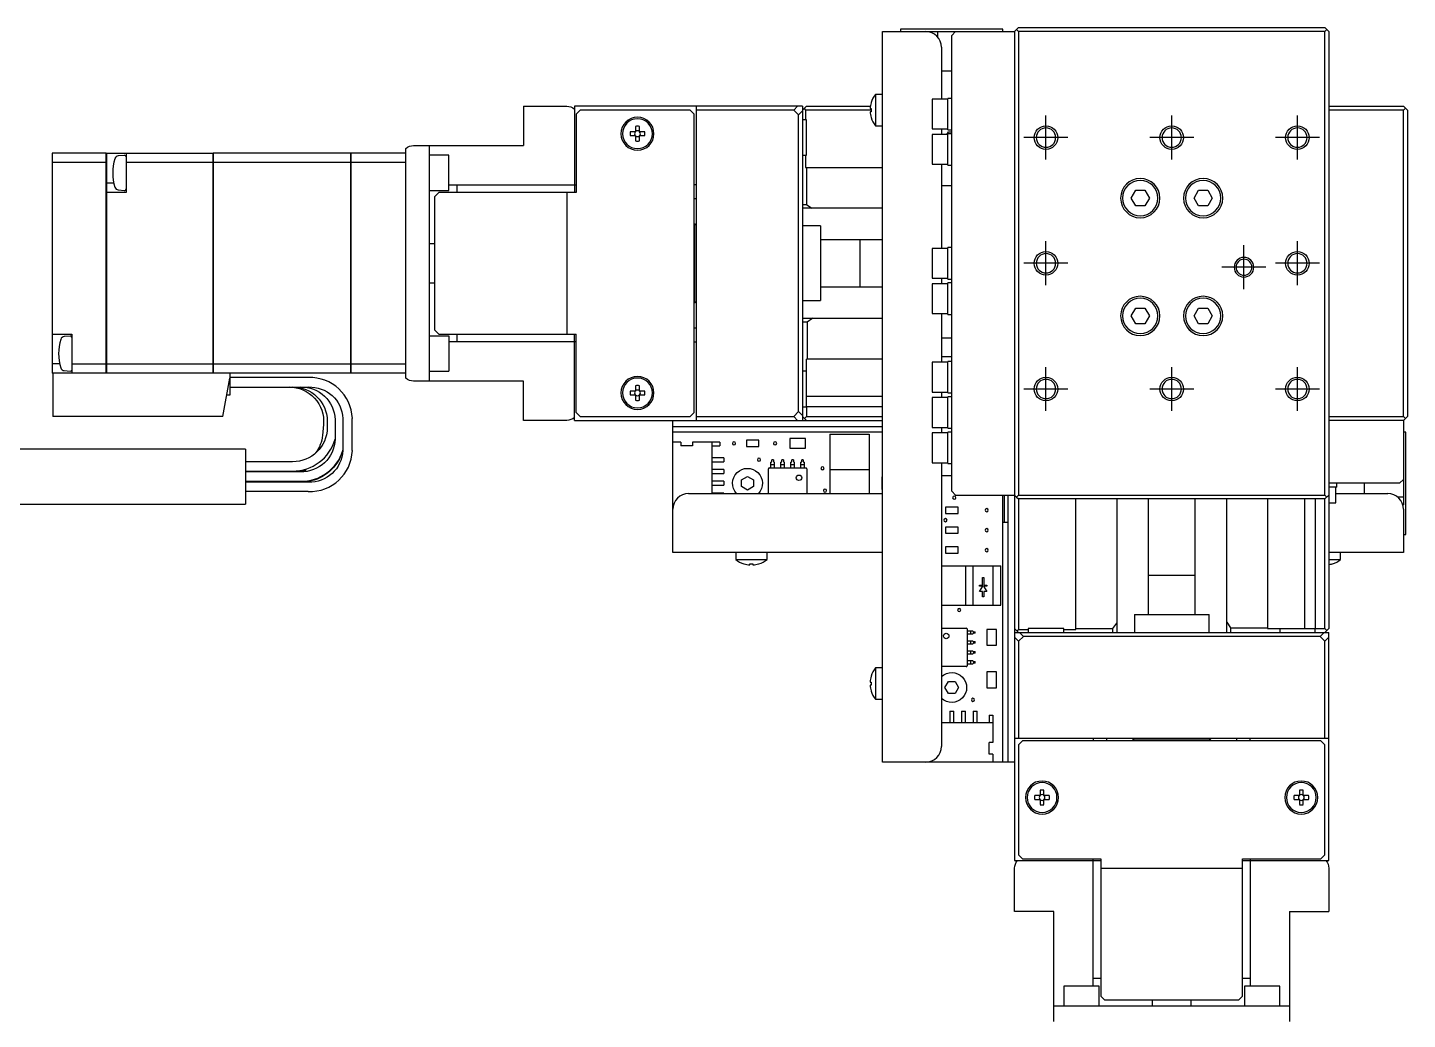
# Model space of a CAD drawing. Extents: x 0 to 695, y -8 to 427.
# Drawn here: x 137.6 to 313.3, y 208 to 334.2 of the extents above; entities that cross this region are included whole.
import ezdxf

# ---------------------------------------------------------------- set-up
doc = ezdxf.new("R2010")
doc.units = 0
doc.header["$LTSCALE"] = 0.5
doc.linetypes.add('CENTER', pattern=[50.8, 31.75, -6.35, 6.35, -6.35])
for name, color, linetype in [('MSM_CENTER', 1, 'CENTER'), ('MSM_CONTINUOUS', 7, 'CONTINUOUS'), ('MSM_NARROW', 5, 'CONTINUOUS')]:
    doc.layers.add(name, color=color, linetype=linetype)

msp = doc.modelspace()

# ---------------------------------------------------------------- linework, layer by layer
at = {"layer": 'MSM_CENTER'}
for p, q in [((267.27, 317.44), (267.27, 323.04)), ((283.27, 317.44), (283.27, 323.04)), ((299.27, 317.44), (299.27, 323.04)), ((270.07, 320.24), (264.47, 320.24)), ((286.07, 320.24), (280.47, 320.24)), ((302.07, 320.24), (296.47, 320.24)), ((267.27, 301.44), (267.27, 307.04)), ((292.47, 300.94), (292.47, 306.54)), ((299.27, 301.44), (299.27, 307.04)), ((270.07, 304.24), (264.47, 304.24)), ((302.07, 304.24), (296.47, 304.24)), ((295.27, 303.74), (289.67, 303.74)), ((267.27, 285.44), (267.27, 291.04)), ((283.27, 285.44), (283.27, 291.04)), ((299.27, 285.44), (299.27, 291.04)), ((270.07, 288.24), (264.47, 288.24)), ((286.07, 288.24), (280.47, 288.24)), ((302.07, 288.24), (296.47, 288.24))]:
    msp.add_line(p, q, dxfattribs=at)
at = {"layer": 'MSM_CONTINUOUS'}
for p, q in [((246.47, 240.74), (246.47, 333.74)), ((246.47, 333.74), (263.27, 333.74)), ((261.77, 334.04), (248.77, 334.04)), ((248.77, 334.04), (248.77, 333.74)), ((253.52, 333.01), (253.52, 333.74)), ((255.77, 333.74), (255.27, 333.24)), ((261.77, 333.74), (261.77, 334.04)), ((263.77, 334.24), (263.27, 333.74)), ((263.27, 333.74), (263.27, 228.24)), ((263.77, 333.74), (263.52, 333.99)), ((263.77, 334.24), (302.77, 334.24)), ((263.77, 333.74), (263.77, 274.74)), ((302.77, 333.74), (263.77, 333.74)), ((303.02, 333.99), (302.77, 334.24)), ((303.02, 333.99), (302.77, 333.74)), ((302.77, 274.74), (302.77, 333.74)), ((303.27, 333.74), (303.02, 333.99)), ((303.27, 333.74), (303.27, 257.74)), ((255.27, 275.24), (255.27, 333.24)), ((253.97, 331.74), (253.97, 325.14)), ((253.97, 328.74), (255.27, 328.74)), ((245.58, 325.74), (245.58, 321.74)), ((246.47, 325.74), (245.58, 325.74)), ((252.77, 325.14), (252.77, 321.34)), ((254.77, 325.14), (252.77, 325.14)), ((254.77, 321.24), (254.77, 325.24)), ((255.27, 325.24), (254.77, 325.24)), ((200.77, 324.24), (206.27, 324.24)), ((200.77, 324.24), (200.77, 319.24)), ((207.27, 324.24), (207.27, 313.24)), ((236.27, 324.24), (207.27, 324.24)), ((207.97, 323.74), (207.47, 323.24)), ((207.47, 323.24), (207.47, 313.24)), ((221.97, 323.74), (207.97, 323.74)), ((222.47, 323.24), (221.97, 323.74)), ((222.47, 285.24), (222.47, 323.24)), ((222.77, 284.24), (222.77, 324.24)), ((235.16, 323.74), (222.77, 323.74)), ((235.16, 323.74), (235.66, 324.24)), ((235.77, 323.13), (235.16, 323.74)), ((236.27, 323.63), (235.77, 323.13)), ((236.27, 324.24), (236.27, 284.24)), ((236.77, 324.24), (236.27, 323.74)), ((236.47, 323.94), (236.67, 323.74)), ((236.67, 323.74), (236.67, 322.49)), ((245.02, 323.74), (236.67, 323.74)), ((236.77, 324.24), (244.92, 324.24)), ((244.89, 323.94), (245.02, 323.94)), ((245.02, 323.54), (244.89, 323.54)), ((245.02, 324.69), (245.02, 324.67)), ((245.02, 323.94), (245.02, 323.54)), ((303.27, 324.24), (312.77, 324.24)), ((312.77, 323.74), (303.27, 323.74)), ((313.27, 323.74), (312.77, 324.24)), ((312.77, 323.74), (313.02, 323.99)), ((312.77, 284.74), (312.77, 323.74)), ((313.27, 323.74), (313.27, 284.74)), ((215.03, 321.66), (215.03, 320.98)), ((215.51, 320.98), (215.51, 321.66)), ((235.77, 285.36), (235.77, 323.13)), ((236.77, 322.49), (236.27, 322.49)), ((236.77, 317.99), (236.77, 322.49)), ((245.02, 322.82), (245.02, 322.79)), ((245.58, 321.74), (246.47, 321.74)), ((215.03, 320.98), (214.35, 320.98)), ((214.35, 320.5), (215.03, 320.5)), ((215.03, 320.5), (215.03, 319.83)), ((216.19, 320.98), (215.51, 320.98)), ((215.51, 319.83), (215.51, 320.5)), ((215.51, 320.5), (216.19, 320.5)), ((252.77, 321.34), (254.77, 321.34)), ((252.77, 320.64), (252.77, 316.84)), ((254.77, 320.64), (252.77, 320.64)), ((253.97, 321.34), (253.97, 320.64)), ((254.64, 320.64), (254.84, 320.99)), ((254.77, 321.24), (255.27, 321.24)), ((254.77, 316.74), (254.77, 320.74)), ((255.27, 320.74), (254.77, 320.74)), ((254.84, 320.99), (255.27, 320.99)), ((147.66, 318.24), (140.77, 318.24)), ((140.77, 318.24), (140.77, 290.24)), ((147.66, 290.24), (147.66, 318.24)), ((147.67, 318.23), (147.66, 318.23)), ((147.67, 318.24), (147.67, 290.24)), ((147.67, 318.24), (161.27, 318.24)), ((149.96, 317.98), (149.19, 317.91)), ((150.17, 318.24), (150.17, 313.24)), ((161.27, 290.24), (161.27, 318.24)), ((161.27, 318.23), (161.28, 318.23)), ((161.28, 318.24), (161.28, 290.24)), ((178.77, 318.24), (161.28, 318.24)), ((178.77, 290.24), (178.77, 318.24)), ((178.77, 318.23), (178.78, 318.23)), ((178.78, 318.24), (178.78, 290.24)), ((185.77, 318.24), (178.78, 318.24)), ((185.77, 289.63), (185.77, 318.86)), ((186.77, 319.24), (200.77, 319.24)), ((188.77, 319.24), (188.77, 289.24)), ((191.27, 317.99), (188.77, 317.99)), ((191.27, 313.49), (191.27, 317.99)), ((236.27, 317.99), (236.77, 317.99)), ((236.67, 317.99), (236.67, 316.44)), ((147.66, 317.09), (140.77, 317.09)), ((147.67, 317.08), (147.66, 317.08)), ((161.27, 317.09), (150.17, 317.09)), ((161.27, 317.08), (161.28, 317.08)), ((178.77, 317.09), (161.28, 317.09)), ((178.77, 317.08), (178.78, 317.08)), ((185.77, 317.09), (178.78, 317.09)), ((236.67, 316.44), (246.47, 316.44)), ((236.77, 316.44), (236.77, 311.74)), ((252.77, 316.84), (254.77, 316.84)), ((253.97, 316.84), (253.97, 306.14)), ((254.77, 316.74), (255.27, 316.74)), ((147.67, 314.49), (148.6, 314.49)), ((150.17, 313.24), (147.67, 313.24)), ((149.19, 313.58), (149.96, 313.51)), ((188.77, 313.49), (191.27, 313.49)), ((189.97, 313.24), (189.47, 312.74)), ((189.47, 295.74), (189.47, 312.74)), ((207.47, 313.24), (189.97, 313.24)), ((191.27, 314.24), (207.47, 314.24)), ((192.27, 314.24), (192.27, 313.24)), ((206.27, 313.24), (206.27, 295.24)), ((222.77, 314.24), (222.47, 314.24)), ((253.97, 314.14), (255.27, 314.14)), ((278.12, 312.54), (278.7, 313.54)), ((278.7, 313.54), (279.85, 313.54)), ((279.85, 313.54), (280.43, 312.54)), ((286.12, 312.54), (286.7, 313.54)), ((286.7, 313.54), (287.85, 313.54)), ((287.85, 313.54), (288.43, 312.54)), ((222.47, 312.49), (222.77, 312.49)), ((236.27, 311.74), (236.77, 311.74)), ((246.47, 311.24), (236.27, 311.24)), ((236.77, 311.74), (237.48, 311.24)), ((278.7, 311.54), (278.12, 312.54)), ((279.85, 311.54), (278.7, 311.54)), ((280.43, 312.54), (279.85, 311.54)), ((286.7, 311.54), (286.12, 312.54)), ((287.85, 311.54), (286.7, 311.54)), ((288.43, 312.54), (287.85, 311.54)), ((222.57, 309.24), (222.47, 309.24)), ((222.57, 299.24), (222.57, 309.24)), ((222.77, 309.04), (222.57, 309.24)), ((238.57, 308.99), (236.27, 308.99)), ((238.57, 308.99), (238.57, 299.49)), ((189.47, 306.74), (188.77, 306.74)), ((246.47, 307.24), (238.57, 307.24)), ((243.57, 307.24), (243.57, 301.24)), ((252.77, 306.14), (252.77, 302.34)), ((254.77, 306.14), (252.77, 306.14)), ((254.77, 302.24), (254.77, 306.24)), ((255.27, 306.24), (254.77, 306.24)), ((252.77, 302.34), (254.77, 302.34)), ((253.97, 302.34), (253.97, 301.64)), ((254.77, 302.24), (255.27, 302.24)), ((188.77, 301.74), (189.47, 301.74)), ((238.57, 301.24), (246.47, 301.24)), ((252.77, 301.64), (252.77, 297.84)), ((254.77, 301.64), (252.77, 301.64)), ((254.77, 297.74), (254.77, 301.74)), ((255.27, 301.74), (254.77, 301.74)), ((222.47, 299.24), (222.57, 299.24)), ((222.57, 299.24), (222.77, 299.44)), ((236.27, 299.49), (238.57, 299.49)), ((236.27, 297.24), (246.47, 297.24)), ((237.58, 297.24), (236.87, 296.74)), ((252.77, 297.84), (254.77, 297.84)), ((253.97, 297.84), (253.97, 291.64)), ((254.77, 297.74), (255.27, 297.74)), ((278.12, 297.54), (278.7, 298.54)), ((278.7, 296.54), (278.12, 297.54)), ((278.7, 298.54), (279.85, 298.54)), ((279.85, 298.54), (280.43, 297.54)), ((280.43, 297.54), (279.85, 296.54)), ((286.12, 297.54), (286.7, 298.54)), ((286.7, 296.54), (286.12, 297.54)), ((286.7, 298.54), (287.85, 298.54)), ((287.85, 298.54), (288.43, 297.54)), ((288.43, 297.54), (287.85, 296.54)), ((140.77, 295.24), (143.27, 295.24)), ((143.27, 295.24), (143.27, 290.24)), ((189.47, 295.74), (189.97, 295.24)), ((189.97, 295.24), (207.47, 295.24)), ((192.27, 295.24), (192.27, 294.24)), ((207.27, 284.24), (207.27, 295.24)), ((207.47, 285.24), (207.47, 295.24)), ((222.77, 295.99), (222.47, 295.99)), ((236.87, 296.74), (236.27, 296.74)), ((236.87, 296.74), (236.87, 292.04)), ((279.85, 296.54), (278.7, 296.54)), ((287.85, 296.54), (286.7, 296.54)), ((143.07, 294.98), (142.3, 294.91)), ((188.77, 294.99), (191.27, 294.99)), ((191.27, 294.99), (191.27, 290.49)), ((207.47, 294.24), (191.27, 294.24)), ((222.47, 294.24), (222.77, 294.24)), ((253.97, 294.74), (255.27, 294.74)), ((236.77, 285.99), (236.77, 292.04)), ((246.47, 292.04), (236.77, 292.04)), ((252.77, 291.64), (252.77, 287.84)), ((254.77, 291.64), (252.77, 291.64)), ((255.27, 292.34), (253.97, 292.34)), ((254.77, 287.74), (254.77, 291.74)), ((255.27, 291.74), (254.77, 291.74)), ((140.77, 291.49), (141.71, 291.49)), ((178.77, 290.24), (140.77, 290.24)), ((140.87, 290.24), (140.87, 284.74)), ((142.3, 290.58), (143.07, 290.51)), ((147.66, 291.4), (143.27, 291.4)), ((147.67, 291.4), (147.66, 291.4)), ((147.67, 290.25), (147.66, 290.25)), ((161.27, 291.4), (147.67, 291.4)), ((161.27, 291.4), (161.28, 291.4)), ((161.27, 290.25), (161.28, 290.25)), ((178.77, 291.4), (161.28, 291.4)), ((163.37, 290.24), (163.37, 287.44)), ((178.77, 291.4), (178.78, 291.4)), ((178.77, 290.25), (178.78, 290.25)), ((185.77, 291.4), (178.78, 291.4)), ((185.77, 291.4), (178.78, 291.4)), ((185.77, 290.24), (178.78, 290.24)), ((188.77, 290.49), (191.27, 290.49)), ((236.77, 290.49), (236.27, 290.49)), ((162.51, 284.74), (163.37, 289.64)), ((173.37, 289.69), (163.37, 289.69)), ((163.37, 288.49), (173.37, 288.49)), ((200.77, 289.24), (186.77, 289.24)), ((200.77, 284.24), (200.77, 289.24)), ((215.03, 288.66), (215.03, 287.98)), ((215.51, 287.98), (215.51, 288.66)), ((163.37, 287.44), (162.99, 287.44)), ((215.03, 287.98), (214.35, 287.98)), ((214.35, 287.5), (215.03, 287.5)), ((215.03, 287.5), (215.03, 286.83)), ((216.19, 287.98), (215.51, 287.98)), ((215.51, 286.83), (215.51, 287.5)), ((215.51, 287.5), (216.19, 287.5)), ((236.77, 287.31), (246.47, 287.31)), ((252.77, 287.84), (254.77, 287.84)), ((252.77, 287.14), (252.77, 283.34)), ((254.77, 287.14), (252.77, 287.14)), ((253.97, 287.84), (253.97, 287.14)), ((254.77, 287.74), (255.27, 287.74)), ((254.77, 283.24), (254.77, 287.24)), ((255.27, 287.24), (254.77, 287.24)), ((162.51, 284.74), (140.87, 284.74)), ((207.97, 284.74), (207.47, 285.24)), ((207.97, 284.74), (221.97, 284.74)), ((221.97, 284.74), (222.47, 285.24)), ((222.77, 284.74), (235.16, 284.74)), ((235.16, 284.74), (235.77, 285.36)), ((235.66, 284.24), (235.16, 284.74)), ((235.77, 285.36), (236.27, 284.86)), ((236.27, 285.99), (236.77, 285.99)), ((236.27, 284.74), (236.77, 284.24)), ((236.77, 284.74), (236.52, 284.49)), ((236.77, 285.98), (236.77, 284.74)), ((246.47, 285.98), (236.77, 285.98)), ((236.77, 284.74), (246.47, 284.74)), ((303.27, 284.74), (312.77, 284.74)), ((312.77, 284.24), (313.27, 284.74)), ((313.02, 284.49), (312.77, 284.74)), ((175.3, 283.73), (175.18, 282.34)), ((175.77, 284.18), (175.77, 283.31)), ((176.77, 284.33), (176.77, 281.86)), ((177.77, 284.49), (177.77, 280.4)), ((178.97, 280.4), (178.97, 284.49)), ((206.27, 284.24), (200.77, 284.24)), ((207.27, 284.24), (246.47, 284.24)), ((219.77, 267.44), (219.77, 284.24)), ((246.47, 283.44), (219.77, 283.44)), ((252.77, 283.34), (254.77, 283.34)), ((253.97, 283.34), (253.97, 282.64)), ((254.77, 283.24), (255.27, 283.24)), ((312.77, 284.24), (303.27, 284.24)), ((312.77, 284.24), (312.77, 273.49)), ((246.47, 282.74), (219.77, 282.74)), ((220.77, 281.49), (219.77, 281.49)), ((220.77, 281.49), (220.77, 280.99)), ((222.27, 281.49), (222.27, 280.99)), ((225.77, 281.49), (222.27, 281.49)), ((224.77, 274.94), (224.77, 281.49)), ((225.77, 281.49), (225.77, 280.99)), ((229.13, 281.72), (229.13, 280.92)), ((230.73, 281.72), (229.13, 281.72)), ((230.73, 280.92), (230.73, 281.72)), ((236.65, 281.95), (234.65, 281.95)), ((234.65, 281.95), (234.65, 280.7)), ((236.65, 280.7), (236.65, 281.95)), ((239.77, 282.49), (244.77, 282.49)), ((239.77, 282.49), (239.77, 274.94)), ((244.77, 282.49), (244.77, 274.94)), ((252.77, 282.64), (252.77, 278.84)), ((254.77, 282.64), (252.77, 282.64)), ((254.77, 278.74), (254.77, 282.74)), ((255.27, 282.74), (254.77, 282.74)), ((313.07, 282.74), (312.77, 282.74)), ((313.07, 269.74), (313.07, 282.74)), ((165.37, 280.59), (115.37, 280.59)), ((165.37, 280.59), (165.37, 273.59)), ((177.76, 280.4), (177.77, 280.44)), ((222.27, 280.99), (220.77, 280.99)), ((224.77, 280.99), (225.77, 280.99)), ((226.27, 279.49), (224.77, 279.49)), ((226.27, 279.49), (226.27, 278.99)), ((229.13, 280.92), (230.73, 280.92)), ((234.65, 280.7), (236.65, 280.7)), ((171.37, 278.99), (165.37, 278.99)), ((165.37, 277.79), (172.37, 277.79)), ((172.37, 277.69), (165.37, 277.69)), ((173.08, 277.85), (171.87, 277.69)), ((172.37, 277.79), (173.08, 277.85)), ((173.08, 277.85), (173.11, 277.85)), ((173.11, 277.85), (173.08, 277.85)), ((224.77, 278.99), (226.27, 278.99)), ((226.27, 277.99), (224.77, 277.99)), ((226.27, 277.99), (226.27, 277.49)), ((231.93, 274.94), (231.93, 278.09)), ((232.03, 278.19), (236.73, 278.19)), ((232.26, 278.93), (232.37, 278.99)), ((232.26, 278.19), (232.26, 278.93)), ((232.26, 278.63), (232.69, 278.63)), ((232.37, 278.99), (232.37, 279.24)), ((232.57, 279.24), (232.37, 279.24)), ((232.57, 279.24), (232.57, 278.99)), ((232.57, 278.99), (232.69, 278.93)), ((232.69, 278.93), (232.69, 278.19)), ((233.53, 278.93), (233.64, 278.99)), ((233.53, 278.19), (233.53, 278.93)), ((233.53, 278.63), (233.96, 278.63)), ((233.64, 278.99), (233.64, 279.24)), ((233.84, 279.24), (233.64, 279.24)), ((233.84, 279.24), (233.84, 278.99)), ((233.84, 278.99), (233.96, 278.93)), ((233.96, 278.93), (233.96, 278.19)), ((234.8, 278.93), (234.91, 278.99)), ((234.8, 278.19), (234.8, 278.93)), ((234.8, 278.63), (235.23, 278.63)), ((234.91, 278.99), (234.91, 279.24)), ((235.11, 279.24), (234.91, 279.24)), ((235.11, 279.24), (235.11, 278.99)), ((235.11, 278.99), (235.23, 278.93)), ((235.23, 278.93), (235.23, 278.19)), ((236.07, 278.93), (236.18, 278.99)), ((236.07, 278.19), (236.07, 278.93)), ((236.07, 278.63), (236.5, 278.63)), ((236.38, 279.24), (236.18, 279.24)), ((236.18, 278.99), (236.18, 279.24)), ((236.38, 279.24), (236.38, 278.99)), ((236.38, 278.99), (236.5, 278.93)), ((236.5, 278.93), (236.5, 278.19)), ((236.83, 278.09), (236.83, 274.94)), ((239.77, 277.99), (244.77, 277.99)), ((252.77, 278.84), (254.77, 278.84)), ((253.97, 278.84), (253.97, 242.74)), ((254.77, 278.74), (255.27, 278.74)), ((165.37, 276.49), (172.37, 276.49)), ((173.37, 276.39), (165.37, 276.39)), ((224.77, 277.49), (226.27, 277.49)), ((226.27, 276.49), (224.77, 276.49)), ((224.77, 275.99), (226.27, 275.99)), ((226.27, 276.49), (226.27, 275.99)), ((228.52, 276.68), (229.27, 277.11)), ((228.52, 275.81), (228.52, 276.68)), ((229.27, 275.38), (228.52, 275.81)), ((229.27, 277.11), (230.02, 276.68)), ((230.02, 275.81), (229.27, 275.38)), ((230.02, 276.68), (230.02, 275.81)), ((246.36, 277.04), (246.36, 275.44)), ((246.47, 277.04), (246.36, 277.04)), ((253.97, 277.24), (255.27, 277.24)), ((312.27, 276.24), (303.27, 276.24)), ((304.27, 275.74), (303.27, 275.74)), ((304.17, 273.74), (304.17, 275.74)), ((304.27, 275.74), (304.27, 276.24)), ((307.77, 276.24), (307.77, 274.94)), ((312.27, 276.24), (312.77, 276.74)), ((173.37, 275.19), (165.37, 275.19)), ((221.77, 274.94), (246.47, 274.94)), ((226.27, 274.99), (224.77, 274.99)), ((226.27, 274.99), (226.27, 274.94)), ((246.36, 275.44), (246.47, 275.44)), ((255.27, 275.24), (255.77, 274.74)), ((255.77, 274.74), (263.27, 274.74)), ((261.77, 240.74), (261.77, 274.74)), ((261.97, 271.24), (261.97, 274.74)), ((262.47, 240.74), (262.47, 274.74)), ((263.27, 274.74), (263.52, 274.49)), ((263.52, 274.49), (263.77, 274.74)), ((263.52, 274.49), (263.77, 274.24)), ((263.77, 274.74), (302.77, 274.74)), ((263.77, 274.24), (263.77, 257.64)), ((302.77, 274.24), (263.77, 274.24)), ((271.07, 257.64), (271.07, 274.24)), ((276.27, 274.24), (276.27, 257.24)), ((280.27, 274.24), (280.27, 259.54)), ((286.27, 259.54), (286.27, 274.24)), ((290.27, 257.24), (290.27, 274.24)), ((295.47, 274.24), (295.47, 257.74)), ((300.21, 257.74), (300.21, 274.24)), ((301.53, 274.24), (301.53, 257.74)), ((302.77, 274.74), (303.02, 274.49)), ((302.77, 274.24), (303.27, 274.74)), ((302.77, 257.74), (302.77, 274.24)), ((304.17, 274.94), (310.77, 274.94)), ((312.77, 274.49), (312.04, 274.49)), ((115.37, 273.59), (165.37, 273.59)), ((254.47, 273.21), (254.47, 272.41)), ((256.07, 273.21), (254.47, 273.21)), ((254.47, 272.41), (256.07, 272.41)), ((256.07, 272.41), (256.07, 273.21)), ((303.27, 273.74), (304.17, 273.74)), ((312.7, 273.49), (312.77, 273.49)), ((312.77, 272.94), (312.77, 267.44)), ((256.07, 270.67), (254.47, 270.67)), ((254.47, 270.67), (254.47, 269.87)), ((256.07, 269.87), (256.07, 270.67)), ((262.47, 271.24), (261.77, 271.24)), ((254.47, 269.87), (256.07, 269.87)), ((312.77, 269.74), (313.07, 269.74)), ((246.47, 267.44), (219.77, 267.44)), ((227.77, 267.44), (227.77, 266.55)), ((231.77, 266.55), (231.77, 267.44)), ((256.07, 268.13), (254.47, 268.13)), ((254.47, 268.13), (254.47, 267.33)), ((254.47, 267.33), (256.07, 267.33)), ((256.07, 267.33), (256.07, 268.13)), ((312.77, 267.44), (303.27, 267.44)), ((304.77, 266.55), (304.77, 267.44)), ((227.77, 266.55), (231.77, 266.55)), ((228.82, 265.99), (228.84, 265.99)), ((229.57, 265.99), (229.97, 265.99)), ((229.57, 265.86), (229.57, 265.99)), ((229.97, 265.99), (229.97, 265.86)), ((230.7, 265.99), (230.72, 265.99)), ((253.97, 265.74), (261.52, 265.74)), ((257.02, 265.74), (257.02, 260.74)), ((258.02, 260.74), (258.02, 265.74)), ((260.52, 265.74), (260.52, 260.74)), ((261.52, 260.74), (261.52, 265.74)), ((303.27, 266.55), (304.77, 266.55)), ((303.7, 265.99), (303.72, 265.99)), ((259.2, 263.29), (259.2, 264.24)), ((259.2, 264.24), (259.35, 264.24)), ((259.35, 264.24), (259.35, 263.29)), ((280.27, 264.54), (286.27, 264.54)), ((258.82, 263.14), (258.82, 263.29)), ((258.82, 263.29), (259.2, 263.29)), ((258.82, 262.47), (259.22, 263.14)), ((259.22, 263.14), (258.82, 263.14)), ((259.2, 262.47), (258.82, 262.47)), ((259.2, 261.77), (259.2, 262.47)), ((259.35, 261.77), (259.2, 261.77)), ((259.72, 263.14), (259.33, 263.14)), ((259.33, 263.14), (259.72, 262.47)), ((259.35, 263.29), (259.72, 263.29)), ((259.72, 262.47), (259.35, 262.47)), ((259.35, 262.47), (259.35, 261.77)), ((259.72, 263.29), (259.72, 263.14)), ((253.97, 260.74), (261.52, 260.74)), ((275.77, 257.74), (276.27, 258.45)), ((278.52, 259.54), (288.02, 259.54)), ((278.52, 259.54), (278.52, 257.24)), ((288.02, 257.24), (288.02, 259.54)), ((290.27, 258.55), (290.77, 257.84)), ((253.97, 257.8), (257.12, 257.8)), ((257.22, 257.7), (257.22, 253)), ((257.22, 257.47), (257.96, 257.47)), ((257.96, 257.04), (257.22, 257.04)), ((257.66, 257.47), (257.66, 257.04)), ((257.96, 257.47), (258.02, 257.35)), ((258.02, 257.15), (257.96, 257.04)), ((258.02, 257.35), (258.27, 257.35)), ((258.27, 257.15), (258.02, 257.15)), ((258.27, 257.15), (258.27, 257.35)), ((260.98, 257.62), (259.73, 257.62)), ((259.73, 257.62), (259.73, 255.62)), ((260.98, 255.62), (260.98, 257.62)), ((263.27, 257.74), (263.57, 257.44)), ((263.27, 257.24), (303.27, 257.24)), ((263.77, 256.13), (263.27, 256.63)), ((263.57, 257.44), (263.77, 257.64)), ((263.57, 257.44), (263.77, 257.24)), ((263.77, 257.64), (265.02, 257.64)), ((264.39, 256.74), (263.77, 256.13)), ((263.89, 257.24), (264.39, 256.74)), ((302.16, 256.74), (264.39, 256.74)), ((269.52, 257.74), (265.02, 257.74)), ((265.02, 257.74), (265.02, 257.24)), ((269.52, 257.24), (269.52, 257.74)), ((269.52, 257.64), (271.07, 257.64)), ((271.07, 257.74), (275.77, 257.74)), ((275.77, 257.24), (275.77, 257.74)), ((290.77, 257.84), (290.77, 257.24)), ((290.77, 257.84), (295.47, 257.84)), ((295.47, 257.74), (301.52, 257.74)), ((297.02, 257.74), (297.02, 257.24)), ((301.52, 257.24), (301.52, 257.74)), ((301.53, 257.74), (302.77, 257.74)), ((302.16, 256.74), (302.66, 257.24)), ((302.77, 256.13), (302.16, 256.74)), ((302.77, 257.74), (303.02, 257.49)), ((302.77, 257.24), (303.27, 257.74)), ((303.27, 256.63), (302.77, 256.13)), ((303.27, 228.24), (303.27, 257.24)), ((257.22, 256.2), (257.96, 256.2)), ((257.96, 255.77), (257.22, 255.77)), ((257.22, 254.93), (257.96, 254.93)), ((257.66, 256.2), (257.66, 255.77)), ((257.66, 254.93), (257.66, 254.5)), ((257.96, 256.2), (258.02, 256.08)), ((258.02, 255.88), (257.96, 255.77)), ((257.96, 254.93), (258.02, 254.81)), ((258.02, 256.08), (258.27, 256.08)), ((258.27, 255.88), (258.02, 255.88)), ((258.02, 254.81), (258.27, 254.81)), ((258.27, 255.88), (258.27, 256.08)), ((258.27, 254.61), (258.27, 254.81)), ((259.73, 255.62), (260.98, 255.62)), ((263.77, 256.13), (263.77, 243.74)), ((302.77, 243.74), (302.77, 256.13)), ((257.96, 254.5), (257.22, 254.5)), ((257.22, 253.66), (257.96, 253.66)), ((257.96, 253.23), (257.22, 253.23)), ((257.66, 253.66), (257.66, 253.23)), ((258.02, 254.61), (257.96, 254.5)), ((257.96, 253.66), (258.02, 253.54)), ((258.02, 253.34), (257.96, 253.23)), ((258.27, 254.61), (258.02, 254.61)), ((258.02, 253.54), (258.27, 253.54)), ((258.27, 253.34), (258.02, 253.34)), ((258.27, 253.34), (258.27, 253.54)), ((245.02, 251.69), (245.02, 251.67)), ((245.58, 252.74), (245.58, 248.74)), ((246.47, 252.74), (245.58, 252.74)), ((257.12, 252.9), (253.97, 252.9)), ((260.98, 252.22), (259.73, 252.22)), ((259.73, 252.22), (259.73, 250.22)), ((260.98, 250.22), (260.98, 252.22)), ((244.89, 250.94), (245.02, 250.94)), ((245.02, 250.54), (244.89, 250.54)), ((245.02, 250.94), (245.02, 250.54)), ((245.02, 249.82), (245.02, 249.79)), ((254.41, 250.24), (254.84, 250.99)), ((254.84, 249.49), (254.41, 250.24)), ((254.84, 250.99), (255.71, 250.99)), ((255.71, 249.49), (254.84, 249.49)), ((255.71, 250.99), (256.14, 250.24)), ((256.14, 250.24), (255.71, 249.49)), ((259.73, 250.22), (260.98, 250.22)), ((245.58, 248.74), (246.47, 248.74)), ((253.97, 247.24), (254.02, 247.24)), ((254.02, 245.74), (254.02, 247.24)), ((255.02, 247.24), (255.52, 247.24)), ((255.02, 247.24), (255.02, 245.74)), ((255.52, 245.74), (255.52, 247.24)), ((256.52, 247.24), (257.02, 247.24)), ((256.52, 247.24), (256.52, 245.74)), ((257.02, 245.74), (257.02, 247.24)), ((258.02, 247.24), (258.52, 247.24)), ((258.02, 247.24), (258.02, 245.74)), ((258.52, 245.74), (258.52, 247.24)), ((260.02, 246.74), (260.52, 246.74)), ((260.02, 246.74), (260.02, 245.74)), ((260.52, 246.74), (260.52, 243.24)), ((260.52, 245.74), (253.97, 245.74)), ((260.52, 243.24), (260.02, 243.24)), ((260.02, 241.74), (260.02, 243.24)), ((303.27, 243.74), (263.27, 243.74)), ((264.27, 243.44), (263.77, 242.94)), ((263.77, 242.94), (263.77, 228.94)), ((302.27, 243.44), (264.27, 243.44)), ((273.27, 243.74), (273.27, 243.44)), ((275.02, 243.44), (275.02, 243.74)), ((278.47, 243.74), (278.27, 243.54)), ((288.27, 243.54), (278.27, 243.54)), ((278.27, 243.54), (278.27, 243.44)), ((288.27, 243.54), (288.07, 243.74)), ((288.27, 243.44), (288.27, 243.54)), ((291.52, 243.74), (291.52, 243.44)), ((293.27, 243.44), (293.27, 243.74)), ((302.77, 242.94), (302.27, 243.44)), ((302.77, 228.94), (302.77, 242.94)), ((263.27, 240.74), (246.47, 240.74)), ((260.52, 241.74), (260.02, 241.74)), ((260.52, 241.74), (260.52, 240.74)), ((266.53, 237.16), (266.53, 236.48)), ((267.01, 236.48), (267.01, 237.16)), ((299.53, 237.16), (299.53, 236.48)), ((300.01, 236.48), (300.01, 237.16)), ((266.53, 236.48), (265.85, 236.48)), ((265.85, 236), (266.53, 236)), ((266.53, 236), (266.53, 235.33)), ((267.69, 236.48), (267.01, 236.48)), ((267.01, 236), (267.69, 236)), ((267.01, 235.33), (267.01, 236)), ((299.53, 236.48), (298.85, 236.48)), ((298.85, 236), (299.53, 236)), ((299.53, 236), (299.53, 235.33)), ((300.69, 236.48), (300.01, 236.48)), ((300.01, 235.33), (300.01, 236)), ((300.01, 236), (300.69, 236)), ((263.77, 228.94), (264.27, 228.44)), ((264.27, 228.44), (274.27, 228.44)), ((273.27, 212.24), (273.27, 228.44)), ((274.27, 228.44), (274.27, 210.94)), ((292.27, 210.94), (292.27, 228.44)), ((292.27, 228.44), (302.27, 228.44)), ((293.27, 228.44), (293.27, 212.24)), ((302.27, 228.44), (302.77, 228.94)), ((263.27, 228.24), (274.27, 228.24)), ((263.27, 221.74), (263.27, 227.24)), ((274.27, 227.24), (292.27, 227.24)), ((292.27, 228.24), (303.27, 228.24)), ((303.27, 227.24), (303.27, 221.74)), ((268.27, 221.74), (263.27, 221.74)), ((268.27, 207.74), (268.27, 221.74)), ((298.27, 221.74), (298.27, 207.74)), ((298.27, 221.74), (303.27, 221.74)), ((273.27, 213.24), (274.27, 213.24)), ((292.27, 213.24), (293.27, 213.24)), ((274.02, 212.24), (269.52, 212.24)), ((269.52, 212.24), (269.52, 209.74)), ((274.02, 209.74), (274.02, 212.24)), ((274.27, 210.94), (274.77, 210.44)), ((291.77, 210.44), (292.27, 210.94)), ((297.02, 212.24), (292.52, 212.24)), ((292.52, 212.24), (292.52, 209.74)), ((297.02, 209.74), (297.02, 212.24)), ((268.27, 209.74), (298.27, 209.74)), ((291.77, 210.44), (274.77, 210.44)), ((280.77, 210.44), (280.77, 209.74)), ((285.77, 209.74), (285.77, 210.44))]:
    msp.add_line(p, q, dxfattribs=at)
at = {"layer": 'MSM_CONTINUOUS', "extrusion": (0, 0, -1)}
for centre, radius in [((-215.27, 320.74), 2.1), ((-215.27, 320.74), 1.9), ((-267.27, 320.24), 1.23), ((-283.27, 320.24), 1.23), ((-299.27, 320.24), 1.23), ((-279.27, 312.54), 2.5), ((-279.27, 312.54), 2.25), ((-287.27, 312.54), 2.5), ((-287.27, 312.54), 2.25), ((-267.27, 304.24), 1.23), ((-292.47, 303.74), 1.01), ((-299.27, 304.24), 1.23), ((-279.27, 297.54), 2.5), ((-279.27, 297.54), 2.25), ((-287.27, 297.54), 2.5), ((-287.27, 297.54), 2.25), ((-215.27, 287.74), 2.1), ((-215.27, 287.74), 1.9), ((-267.27, 288.24), 1.23), ((-283.27, 288.24), 1.23), ((-299.27, 288.24), 1.23), ((-227.55, 281.32), 0.2), ((-232.79, 281.32), 0.2), ((-230.73, 279.24), 0.2), ((-238.82, 278.14), 0.2), ((-239.14, 275.3), 0.2), ((-255.59, 274.4), 0.2), ((-259.72, 272.81), 0.2), ((-254.47, 271.54), 0.2), ((-259.72, 270.27), 0.2), ((-259.72, 267.73), 0.2), ((-256.22, 260.11), 0.2), ((-257.97, 248.68), 0.2), ((-266.77, 236.24), 2.1), ((-266.77, 236.24), 1.9), ((-299.77, 236.24), 2.1), ((-299.77, 236.24), 1.9)]:
    msp.add_circle(centre, radius, dxfattribs=at)
at = {"layer": 'MSM_CONTINUOUS'}
for centre in [(235.83, 276.94), (254.57, 256.8)]:
    msp.add_circle(centre, 0.35, dxfattribs=at)
for centre, radius, start, end in [((251.97, 331.74), 2, 0, 90), ((248.07, 323.74), 3.2, 141.3178, 162.73), ((248.07, 323.74), 3.19, 163.0947, 176.4096), ((248.07, 323.74), 3.19, 183.5904, 196.9053), ((215.27, 320.74), 0.95, 75.3667, 104.6333), ((248.07, 323.74), 3.2, 197.27, 218.6822), ((215.27, 320.74), 0.95, 165.3667, 194.6333), ((215.27, 320.74), 0.365, 138.8496, 221.1504), ((215.27, 320.74), 0.365, 48.8496, 131.1504), ((215.27, 320.74), 0.365, 228.8496, 311.1504), ((215.27, 320.74), 0.95, 255.3667, 284.6333), ((215.27, 320.74), 0.365, 318.8496, 41.1504), ((215.27, 320.74), 0.95, 345.3667, 14.6333), ((149.23, 317.41), 0.5, 95, 162.3708), ((149.97, 317.78), 0.2, 0, 95), ((154.47, 315.74), 6, 162.3708, 197.6292), ((149.23, 314.08), 0.5, 197.6292, 265), ((149.97, 313.71), 0.2, 265, 360), ((147.58, 292.74), 6, 162.3708, 197.6292), ((142.34, 294.41), 0.5, 95, 162.3708), ((143.08, 294.78), 0.2, 18.1949, 95), ((142.34, 291.08), 0.5, 197.6292, 265), ((143.08, 290.71), 0.2, 265, 341.8051), ((173.57, 284.29), 5.41, 2.1863, 92.0343), ((215.27, 287.74), 0.95, 75.3667, 104.6333), ((215.27, 287.74), 0.365, 48.8496, 131.1504), ((215.27, 287.74), 0.95, 165.3667, 194.6333), ((215.27, 287.74), 0.365, 138.8496, 221.1504), ((215.27, 287.74), 0.365, 228.8496, 311.1504), ((215.27, 287.74), 0.95, 255.3667, 284.6333), ((215.27, 287.74), 0.365, 318.8496, 41.1504), ((215.27, 287.74), 0.95, 345.3667, 14.6333), ((171.4, 283.38), 5.59, 269.7079, 344.0346), ((172.45, 282.06), 5.57, 269.2277, 342.6191), ((173.57, 280.6), 5.41, 267.9067, 357.8727), ((232.03, 278.09), 0.1, 90, 180), ((236.73, 278.09), 0.1, 0, 90), ((221.77, 272.94), 2, 90, 180), ((310.77, 272.94), 2, 0, 90), ((229.77, 269.04), 3.2, 231.3178, 252.73), ((229.77, 269.04), 3.19, 253.0947, 266.4096), ((229.77, 269.04), 3.19, 273.5904, 286.9053), ((229.77, 269.04), 3.2, 287.27, 308.6822), ((302.77, 269.04), 3.19, 279.0071, 286.9053), ((302.77, 269.04), 3.2, 287.27, 308.6822), ((257.12, 257.7), 0.1, 0, 90), ((257.12, 253), 0.1, 270, 0), ((248.07, 250.74), 3.19, 163.0947, 176.4096), ((248.07, 250.74), 3.2, 141.3178, 162.73), ((248.07, 250.74), 3.19, 183.5904, 196.9053), ((248.07, 250.74), 3.2, 197.27, 218.6822), ((251.97, 242.74), 2, 270, 0), ((266.77, 236.24), 0.95, 75.3667, 104.6333), ((299.77, 236.24), 0.95, 75.3667, 104.6333), ((266.77, 236.24), 0.95, 165.3667, 194.6333), ((266.77, 236.24), 0.365, 138.8496, 221.1504), ((266.77, 236.24), 0.365, 48.8496, 131.1504), ((266.77, 236.24), 0.365, 228.8496, 311.1504), ((266.77, 236.24), 0.365, 318.8496, 41.1504), ((266.77, 236.24), 0.95, 345.3667, 14.6333), ((299.77, 236.24), 0.95, 165.3667, 194.6333), ((299.77, 236.24), 0.365, 138.8496, 221.1504), ((299.77, 236.24), 0.365, 48.8496, 131.1504), ((299.77, 236.24), 0.365, 228.8496, 311.1504), ((299.77, 236.24), 0.365, 318.8496, 41.1504), ((299.77, 236.24), 0.95, 345.3667, 14.6333), ((266.77, 236.24), 0.95, 255.3667, 284.6333), ((299.77, 236.24), 0.95, 255.3667, 284.6333)]:
    msp.add_arc(centre, radius, start, end, dxfattribs=at)
at = {"layer": 'MSM_CONTINUOUS', "extrusion": (0, 0, -1)}
for centre, radius, start, end in [((-206.27, 322.74), 1.5, 90, 131.8103), ((-186.77, 317.74), 1.5, 48.1897, 90), ((-170.93, 284.11), 4.39, 89.8692, 184.9179), ((-171.42, 284.14), 4.36, 89.4143, 179.4108), ((-172.49, 284.21), 4.29, 88.4433, 178.358), ((-173.56, 284.28), 4.22, 87.4296, 177.1458), ((-186.77, 290.74), 1.5, 270, 311.8103), ((-206.27, 285.74), 1.5, 228.1897, 270), ((-171.42, 283.35), 4.36, 180.6063, 270.5686), ((-172.49, 281.98), 4.29, 181.6879, 271.5108), ((-170.82, 282.73), 4.37, 185.0458, 217.0419), ((-172.48, 281.84), 5.45, 203.9954, 268.8909), ((-173.56, 280.61), 4.22, 182.931, 272.4936), ((-229.27, 276.24), 1.9, 316.8264, 223.1735), ((-255.27, 250.24), 1.9, 46.8264, 313.1736), ((-264.77, 227.24), 1.5, 0, 41.8103), ((-301.77, 227.24), 1.5, 138.1897, 180)]:
    msp.add_arc(centre, radius, start, end, dxfattribs=at)
at = {"layer": 'MSM_NARROW'}
for centre in [(267.27, 320.24), (283.27, 320.24), (299.27, 320.24), (267.27, 304.24), (299.27, 304.24), (267.27, 288.24), (283.27, 288.24), (299.27, 288.24)]:
    msp.add_circle(centre, 1.5, dxfattribs=at)
at = {"layer": 'MSM_NARROW', "extrusion": (0, 0, -1)}
msp.add_circle((-292.47, 303.74), 1.25, dxfattribs=at)

doc.saveas('drawing.dxf')
